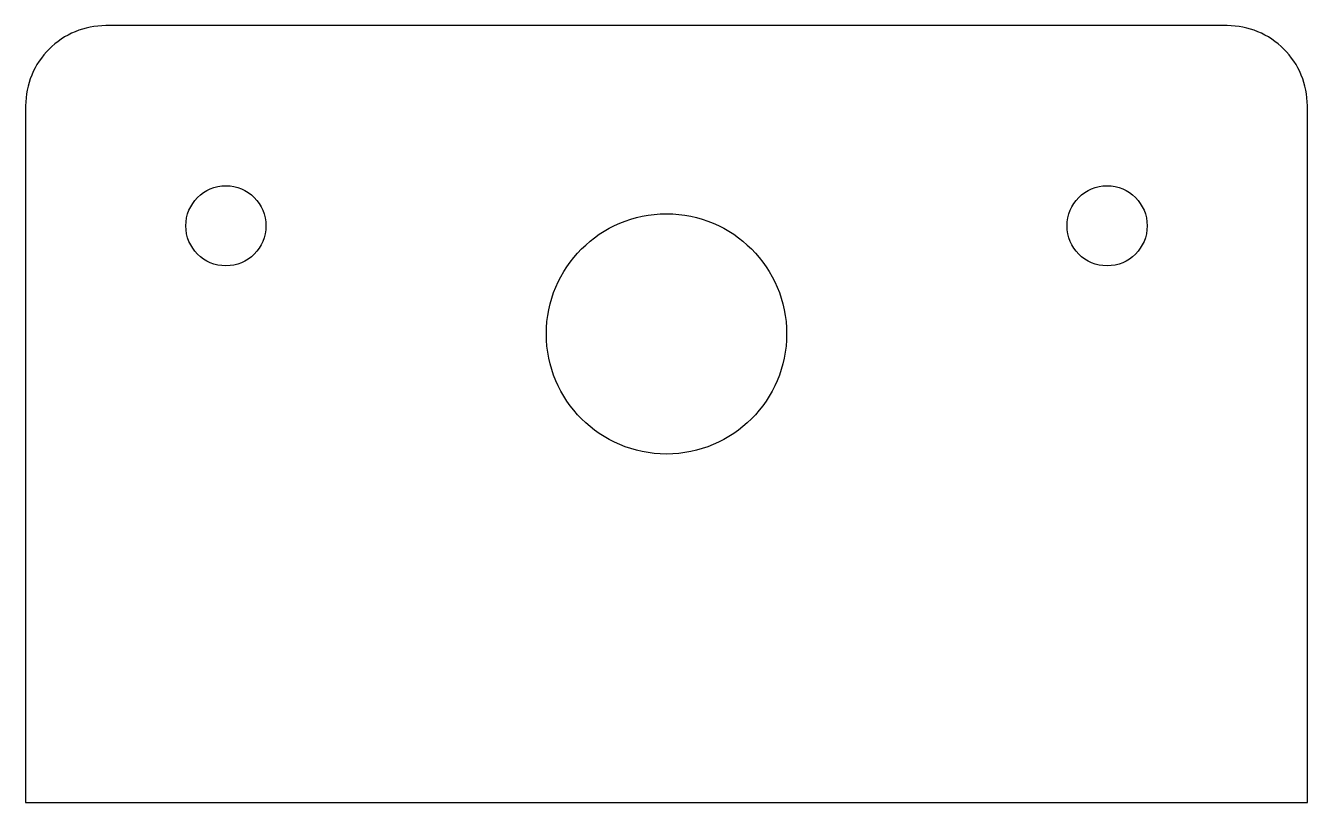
# Model space of a CAD drawing. Header units: millimetres. Extents: x -10 to 150, y 270 to 367.
import ezdxf

# ---------------------------------------------------------------- set-up
doc = ezdxf.new("R2010")
doc.units = ezdxf.units.MM
doc.layers.get('0').update_dxf_attribs({"linetype": 'CONTINUOUS'})

msp = doc.modelspace()

# ---------------------------------------------------------------- linework, layer by layer
msp.add_lwpolyline([(150, 357, 0.414214), (140, 367), (0, 367, 0.414214), (-10, 357), (-10, 270), (150, 270)], format="xyb", close=True)
for centre, radius in [((15, 342), 5), ((15, 342), 5), ((125, 342), 5), ((125, 342), 5), ((70, 328.5), 15)]:
    msp.add_circle(centre, radius)

doc.saveas('drawing.dxf')
